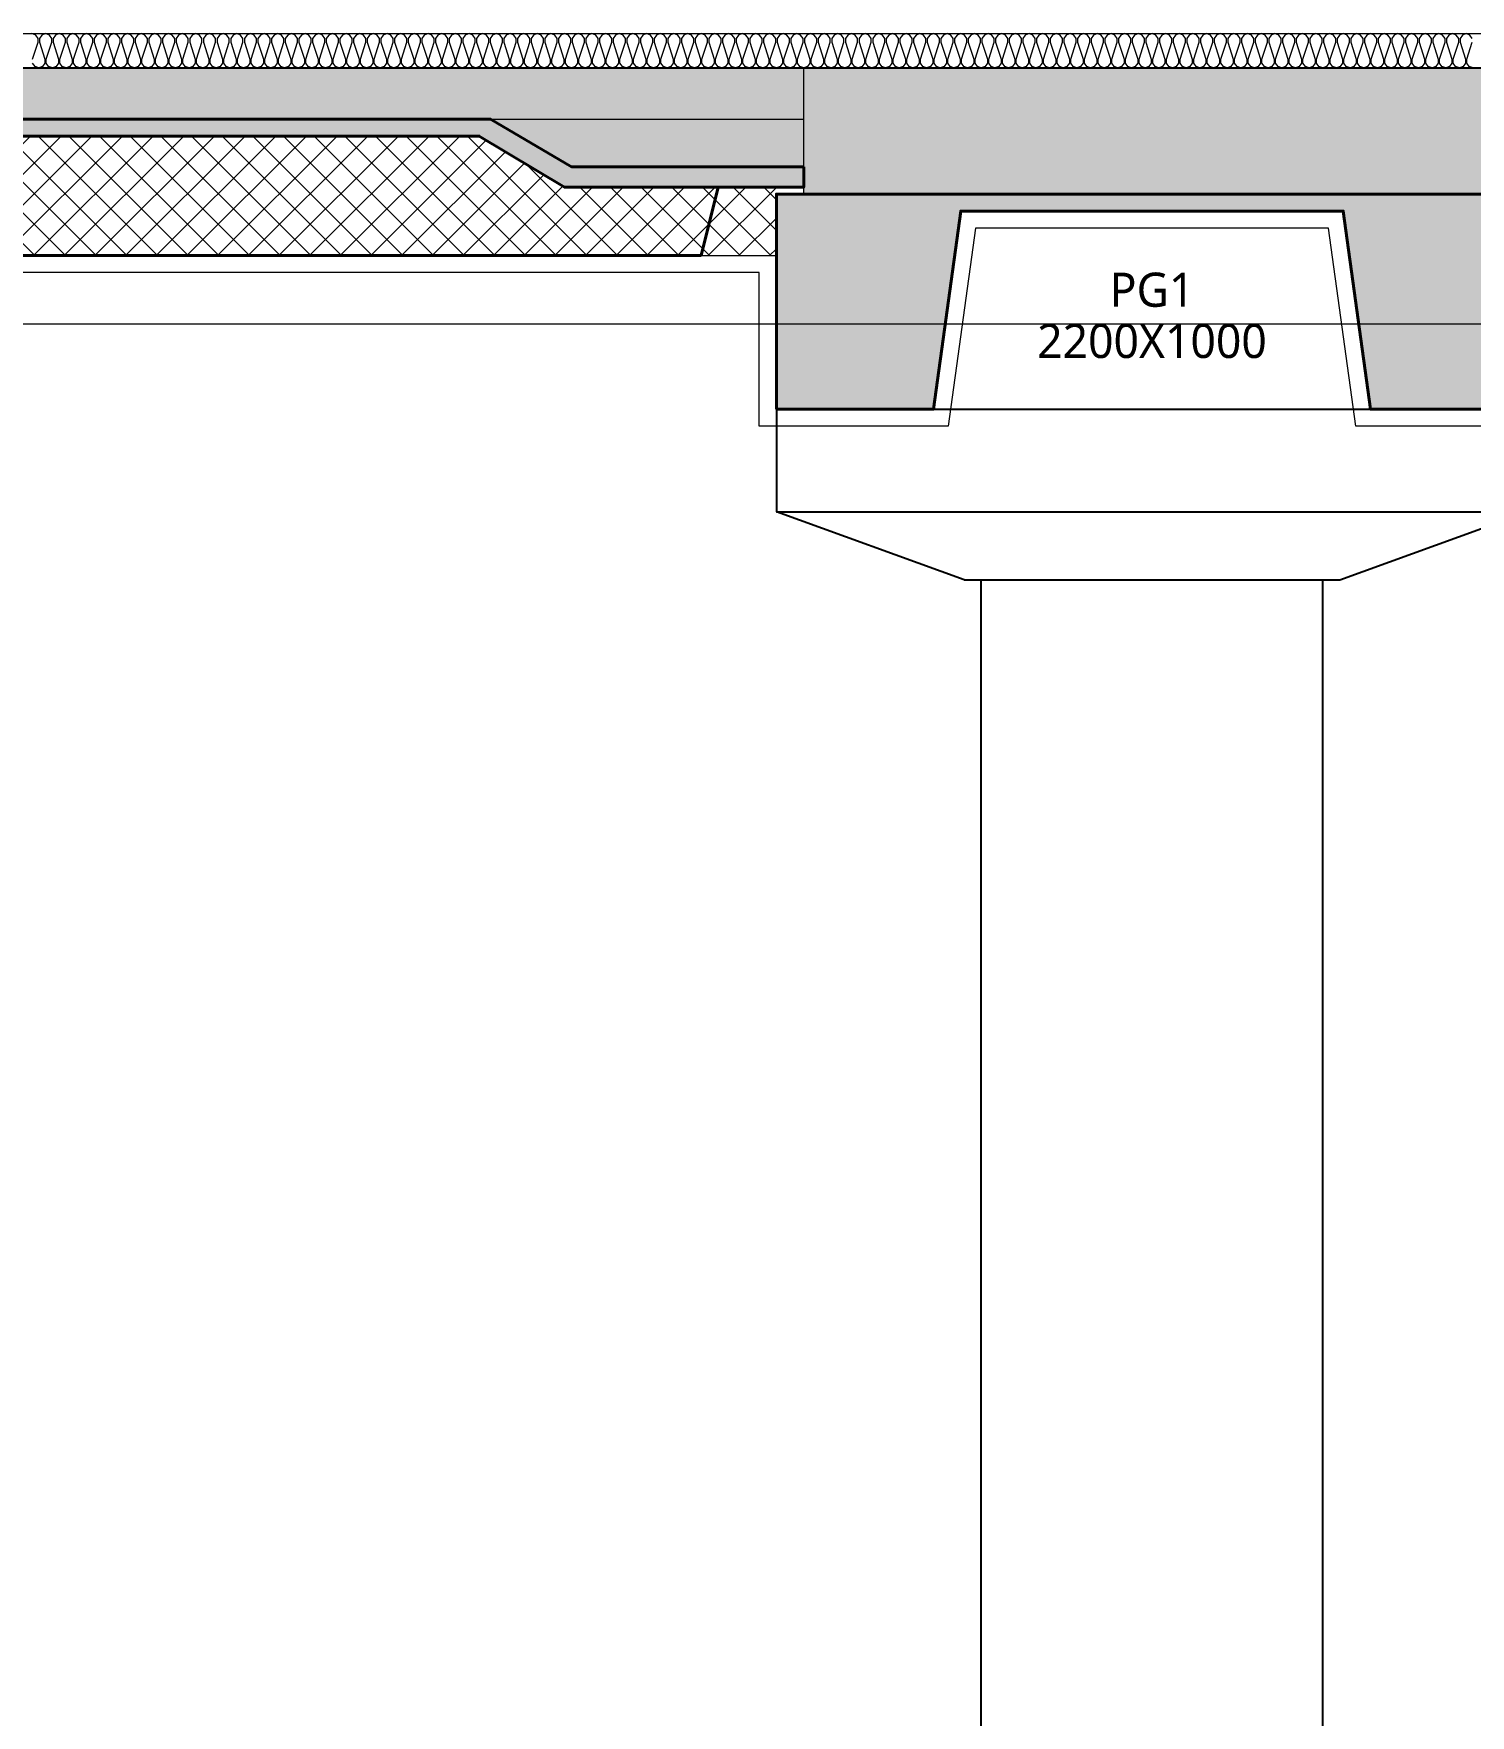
# Model space of a CAD drawing. Header units: millimetres. Extents: x 0 to 420000, y 0 to 297000.
# Drawn here: x 207738 to 211945, y 163425 to 168350 of the extents above; entities that cross this region are included whole.
import ezdxf
from ezdxf.enums import TextEntityAlignment as Align

# ---------------------------------------------------------------- set-up
doc = ezdxf.new("R2010")
doc.units = ezdxf.units.MM
doc.linetypes.add('CEN', pattern=[62, 60, -1, 0, -1])
for name, color, linetype, lineweight in [('A-AXIS-LINE', 1, 'CEN', 15), ('A-CONC-LIN1', 2, 'Continuous', 40), ('A-CONC-LIN2', 7, 'Continuous', 25), ('A-ELEV-LIN2', 7, 'Continuous', 25), ('A-XXXX-INSL1', 15, 'Continuous', 18), ('A-XXXX-INSL2', 8, 'Continuous', 18)]:
    doc.layers.add(name, color=color, linetype=linetype, lineweight=lineweight)
doc.layers.add('A-CONC-SOLD', color=253, linetype='CEN')
doc.layers.add('A-XXXX-NPLT', color=144, linetype='Continuous', lineweight=15, plot=False)
doc.styles.add('맑은고딕', font='')
doc.styles.get('맑은고딕').set_extended_font_data('Malgun Gothic')

# ---------------------------------------------------------------- blocks, each defined once
blk = doc.blocks.new('axis(220316)')
at = {"layer": 'A-AXIS-LINE', "ltscale": 1000}
blk.add_line((4631788.1, -432118.7), (4955413.1, -432118.7), dxfattribs=at)
blk = doc.blocks.new('PG1')
at = {"layer": 'A-CONC-SOLD'}
h = blk.add_hatch(color=256, dxfattribs=at)
h.dxf.hatch_style = 1
h.paths.add_polyline_path([(4800580.6, -237068.7), (4800580.6, -237438.7), (4802620.6, -237438.7), (4802620.6, -237068.7)])
h = blk.add_hatch(color=256, dxfattribs=at)
h.dxf.hatch_style = 1
h.paths.add_polyline_path([(4800500.6, -238068.7), (4800500.6, -237438.7), (4802700.6, -237438.7), (4802700.6, -238068.7), (4802240.6, -238068.7), (4802160.6, -237488.7), (4801040.6, -237488.7), (4800960.6, -238068.7)])
at = {"layer": 'A-CONC-LIN1'}
blk.add_lwpolyline([(4800500.6, -238068.7), (4800500.6, -237438.7), (4802700.6, -237438.7), (4802700.6, -238068.7), (4802240.6, -238068.7), (4802160.6, -237488.7), (4801040.6, -237488.7), (4800960.6, -238068.7), (4800500.6, -238068.7)], dxfattribs=at)
at = {"layer": 'A-CONC-LIN2'}
blk.add_line((4800580.6, -237068.7), (4802620.6, -237068.7), dxfattribs=at)
at = {"layer": 'A-XXXX-NPLT'}
blk.add_lwpolyline([(4802700.6, -238068.7), (4800500.6, -238068.7), (4800500.6, -237438.7), (4800580.6, -237438.7), (4800580.6, -237068.7), (4802620.6, -237068.7), (4802620.6, -237438.7), (4802700.6, -237438.7)], close=True, dxfattribs=at)
at = {"layer": 'A-XXXX-NPLT', "style": '맑은고딕'}
for s, p in [('PG1', (4801600.6, -237718.7)), ('2200X1000', (4801600.6, -237868.7))]:
    blk.add_text(s, height=100, dxfattribs=at).set_placement(p, align=Align.MIDDLE)
blk = doc.blocks.new('PS2(횡)')
at = {"layer": 'A-CONC-SOLD'}
h = blk.add_hatch(color=256, dxfattribs=at)
h.dxf.hatch_style = 1
h.paths.add_polyline_path([(1020, 0), (1020, -290), (1700, -290), (1937.4, -150), (9062.6, -150), (9300, -290), (9980, -290), (9980, 0)])
h = blk.add_hatch(color=256, dxfattribs=at)
h.dxf.hatch_style = 1
h.paths.add_polyline_path([(9980, -290), (9980, -350), (9280, -350), (9030, -200), (1970, -200), (1720, -350), (1020, -350), (1020, -290), (1700, -290), (1937.4, -150), (9062.6, -150), (9300, -290)])
at = {"layer": 'A-XXXX-INSL2'}
h = blk.add_hatch(dxfattribs=at)
h.set_pattern_fill('ANSI37', color=256, scale=20)
h.set_pattern_definition([(45, (-244012.5, -188500), (-44.90128, 44.90128), []), (135, (-244012.5, -188500), (-44.90128, -44.90128), [])])
h.paths.add_polyline_path([(1100, -550), (9900, -550), (9900, -350), (9280, -350), (9030, -200), (1970, -200), (1720, -350), (1100, -350)])
at = {"layer": 'A-CONC-LIN1', "color": 2}
for p, q in [((9680, -550), (9730, -350)), ((1320, -550), (9680, -550))]:
    blk.add_line(p, q, dxfattribs=at)
blk.add_lwpolyline([(9980, -290), (9980, -350), (9280, -350), (9030, -200), (1970, -200), (1720, -350), (1020, -350), (1020, -290), (1700, -290), (1937.4, -150), (9062.6, -150), (9300, -290)], close=True, dxfattribs=at)
at = {"layer": 'A-CONC-LIN2'}
blk.add_line((1020, 0), (9980, 0), dxfattribs=at)
at = {"layer": 'A-XXXX-INSL2'}
blk.add_line((9680, -550), (9900, -550), dxfattribs=at)
at = {"layer": 'A-XXXX-NPLT'}
blk.add_line((9062.6, -150), (9980, -150), dxfattribs=at)
blk = doc.blocks.new('횡지하층')
at = {"layer": 'A-ELEV-LIN2'}
for p, q in [((4811500.6, -238361.1), (4811500.6, -238661.1)), ((4811500.6, -238361.1), (4813700.6, -238361.1)), ((4812050.6, -238861.1), (4811500.6, -238661.1)), ((4811500.6, -238661.1), (4813700.6, -238661.1)), ((4813150.6, -238861.1), (4813700.6, -238661.1)), ((4812050.6, -238861.1), (4813150.6, -238861.1)), ((4812100.6, -247111.1), (4812100.6, -238861.1)), ((4813100.6, -247111.1), (4813100.6, -238861.1))]:
    blk.add_line(p, q, dxfattribs=at)
at = {"layer": 'A-XXXX-INSL1'}
blk.add_lwpolyline([(4833450.6, -237961.1), (4824750.6, -237961.1), (4824750.6, -238411.1), (4824197, -238411.1), (4824117, -237831.1), (4823084.1, -237831.1), (4823004.1, -238411.1), (4822450.6, -238411.1), (4822450.6, -237961.1), (4813750.6, -237961.1), (4813750.6, -238411.1), (4813197, -238411.1), (4813117, -237831.1), (4812084.1, -237831.1), (4812004.1, -238411.1), (4811450.6, -238411.1), (4811450.6, -237961.1), (4802750.6, -237961.1)], dxfattribs=at)
at = {"layer": 'A-XXXX-INSL2'}
blk.add_line((4757100.4, -237261.1), (4890100.5, -237261.1), dxfattribs=at)
for points in [[(4813540.6, -237361.1), (4813529.6, -237357.1), (4813522.6, -237347.1), (4813522.6, -237336.1), (4813538.6, -237286.1)], [(4813538.6, -237275.1), (4813531.6, -237265.1), (4813520.6, -237261.1), (4813509.6, -237265.1), (4813502.6, -237275.1), (4813502.6, -237286.1), (4813518.6, -237336.1), (4813518.6, -237347.1), (4813511.6, -237357.1), (4813500.6, -237361.1), (4813489.6, -237357.1), (4813482.6, -237347.1), (4813482.6, -237336.1), (4813498.6, -237286.1), (4813498.6, -237275.1), (4813491.6, -237265.1), (4813480.6, -237261.1), (4813469.6, -237265.1), (4813462.6, -237275.1), (4813462.6, -237286.1), (4813478.6, -237336.1), (4813478.6, -237347.1), (4813471.6, -237357.1), (4813460.6, -237361.1), (4813449.6, -237357.1), (4813442.6, -237347.1), (4813442.6, -237336.1), (4813458.6, -237286.1), (4813458.6, -237275.1), (4813451.6, -237265.1), (4813440.6, -237261.1), (4813429.6, -237265.1), (4813422.6, -237275.1), (4813422.6, -237286.1), (4813438.6, -237336.1), (4813438.6, -237347.1), (4813431.6, -237357.1), (4813420.6, -237361.1), (4813409.6, -237357.1), (4813402.6, -237347.1), (4813402.6, -237336.1), (4813418.6, -237286.1), (4813418.6, -237275.1), (4813411.6, -237265.1), (4813400.6, -237261.1), (4813389.6, -237265.1), (4813382.6, -237275.1), (4813382.6, -237286.1), (4813398.6, -237336.1), (4813398.6, -237347.1), (4813391.6, -237357.1), (4813380.6, -237361.1), (4813369.6, -237357.1), (4813362.6, -237347.1), (4813362.6, -237336.1), (4813378.6, -237286.1), (4813378.6, -237275.1), (4813371.6, -237265.1), (4813360.6, -237261.1), (4813349.6, -237265.1), (4813342.6, -237275.1), (4813342.6, -237286.1), (4813358.6, -237336.1), (4813358.6, -237347.1), (4813351.6, -237357.1), (4813340.6, -237361.1), (4813329.6, -237357.1), (4813322.6, -237347.1), (4813322.6, -237336.1), (4813338.6, -237286.1), (4813338.6, -237275.1), (4813331.6, -237265.1), (4813320.6, -237261.1), (4813309.6, -237265.1), (4813302.6, -237275.1), (4813302.6, -237286.1), (4813318.6, -237336.1), (4813318.6, -237347.1), (4813311.6, -237357.1), (4813300.6, -237361.1), (4813289.6, -237357.1), (4813282.6, -237347.1), (4813282.6, -237336.1), (4813298.6, -237286.1), (4813298.6, -237275.1), (4813291.6, -237265.1), (4813280.6, -237261.1), (4813269.6, -237265.1), (4813262.6, -237275.1), (4813262.6, -237286.1), (4813278.6, -237336.1), (4813278.6, -237347.1), (4813271.6, -237357.1), (4813260.6, -237361.1), (4813249.6, -237357.1), (4813242.6, -237347.1), (4813242.6, -237336.1), (4813258.6, -237286.1), (4813258.6, -237275.1), (4813251.6, -237265.1), (4813240.6, -237261.1), (4813229.6, -237265.1), (4813222.6, -237275.1), (4813222.6, -237286.1), (4813238.6, -237336.1), (4813238.6, -237347.1), (4813231.6, -237357.1), (4813220.6, -237361.1), (4813209.6, -237357.1), (4813202.6, -237347.1), (4813202.6, -237336.1), (4813218.6, -237286.1), (4813218.6, -237275.1), (4813211.6, -237265.1), (4813200.6, -237261.1), (4813189.6, -237265.1), (4813182.6, -237275.1), (4813182.6, -237286.1), (4813198.6, -237336.1), (4813198.6, -237347.1), (4813191.6, -237357.1), (4813180.6, -237361.1), (4813169.6, -237357.1), (4813162.6, -237347.1), (4813162.6, -237336.1), (4813178.6, -237286.1), (4813178.6, -237275.1), (4813171.6, -237265.1), (4813160.6, -237261.1), (4813149.6, -237265.1), (4813142.6, -237275.1), (4813142.6, -237286.1), (4813158.6, -237336.1), (4813158.6, -237347.1), (4813151.6, -237357.1), (4813140.6, -237361.1), (4813129.6, -237357.1), (4813122.6, -237347.1), (4813122.6, -237336.1), (4813138.6, -237286.1), (4813138.6, -237275.1), (4813131.6, -237265.1), (4813120.6, -237261.1), (4813109.6, -237265.1), (4813102.6, -237275.1), (4813102.6, -237286.1), (4813118.6, -237336.1), (4813118.6, -237347.1), (4813111.6, -237357.1), (4813100.6, -237361.1), (4813089.6, -237357.1), (4813082.6, -237347.1), (4813082.6, -237336.1), (4813098.6, -237286.1), (4813098.6, -237275.1), (4813091.6, -237265.1), (4813080.6, -237261.1), (4813069.6, -237265.1), (4813062.6, -237275.1), (4813062.6, -237286.1), (4813078.6, -237336.1), (4813078.6, -237347.1), (4813071.6, -237357.1), (4813060.6, -237361.1), (4813049.6, -237357.1), (4813042.6, -237347.1), (4813042.6, -237336.1), (4813058.6, -237286.1), (4813058.6, -237275.1), (4813051.6, -237265.1), (4813040.6, -237261.1), (4813029.6, -237265.1), (4813022.6, -237275.1), (4813022.6, -237286.1), (4813038.6, -237336.1), (4813038.6, -237347.1), (4813031.6, -237357.1), (4813020.6, -237361.1), (4813009.6, -237357.1), (4813002.6, -237347.1), (4813002.6, -237336.1), (4813018.6, -237286.1), (4813018.6, -237275.1), (4813011.6, -237265.1), (4813000.6, -237261.1), (4812989.6, -237265.1), (4812982.6, -237275.1), (4812982.6, -237286.1), (4812998.6, -237336.1), (4812998.6, -237347.1), (4812991.6, -237357.1), (4812980.6, -237361.1), (4812969.6, -237357.1), (4812962.6, -237347.1), (4812962.6, -237336.1), (4812978.6, -237286.1), (4812978.6, -237275.1), (4812971.6, -237265.1), (4812960.6, -237261.1), (4812949.6, -237265.1), (4812942.6, -237275.1), (4812942.6, -237286.1), (4812958.6, -237336.1), (4812958.6, -237347.1), (4812951.6, -237357.1), (4812940.6, -237361.1), (4812929.6, -237357.1), (4812922.6, -237347.1), (4812922.6, -237336.1), (4812938.6, -237286.1), (4812938.6, -237275.1), (4812931.6, -237265.1), (4812920.6, -237261.1), (4812909.6, -237265.1), (4812902.6, -237275.1), (4812902.6, -237286.1), (4812918.6, -237336.1), (4812918.6, -237347.1), (4812911.6, -237357.1), (4812900.6, -237361.1), (4812889.6, -237357.1), (4812882.6, -237347.1), (4812882.6, -237336.1), (4812898.6, -237286.1), (4812898.6, -237275.1), (4812891.6, -237265.1), (4812880.6, -237261.1), (4812869.6, -237265.1), (4812862.6, -237275.1), (4812862.6, -237286.1), (4812878.6, -237336.1), (4812878.6, -237347.1), (4812871.6, -237357.1), (4812860.6, -237361.1), (4812849.6, -237357.1), (4812842.6, -237347.1), (4812842.6, -237336.1), (4812858.6, -237286.1), (4812858.6, -237275.1), (4812851.6, -237265.1), (4812840.6, -237261.1), (4812829.6, -237265.1), (4812822.6, -237275.1), (4812822.6, -237286.1), (4812838.6, -237336.1), (4812838.6, -237347.1), (4812831.6, -237357.1), (4812820.6, -237361.1), (4812809.6, -237357.1), (4812802.6, -237347.1), (4812802.6, -237336.1), (4812818.6, -237286.1), (4812818.6, -237275.1), (4812811.6, -237265.1), (4812800.6, -237261.1), (4812789.6, -237265.1), (4812782.6, -237275.1), (4812782.6, -237286.1), (4812798.6, -237336.1), (4812798.6, -237347.1), (4812791.6, -237357.1), (4812780.6, -237361.1), (4812769.6, -237357.1), (4812762.6, -237347.1), (4812762.6, -237336.1), (4812778.6, -237286.1), (4812778.6, -237275.1), (4812771.6, -237265.1), (4812760.6, -237261.1), (4812749.6, -237265.1), (4812742.6, -237275.1), (4812742.6, -237286.1), (4812758.6, -237336.1), (4812758.6, -237347.1), (4812751.6, -237357.1), (4812740.6, -237361.1), (4812729.6, -237357.1), (4812722.6, -237347.1), (4812722.6, -237336.1), (4812738.6, -237286.1), (4812738.6, -237275.1), (4812731.6, -237265.1), (4812720.6, -237261.1), (4812709.6, -237265.1), (4812702.6, -237275.1), (4812702.6, -237286.1), (4812718.6, -237336.1), (4812718.6, -237347.1), (4812711.6, -237357.1), (4812700.6, -237361.1), (4812689.6, -237357.1), (4812682.6, -237347.1), (4812682.6, -237336.1), (4812698.6, -237286.1), (4812698.6, -237275.1), (4812691.6, -237265.1), (4812680.6, -237261.1), (4812669.6, -237265.1), (4812662.6, -237275.1), (4812662.6, -237286.1), (4812678.6, -237336.1), (4812678.6, -237347.1), (4812671.6, -237357.1), (4812660.6, -237361.1), (4812649.6, -237357.1), (4812642.6, -237347.1), (4812642.6, -237336.1), (4812658.6, -237286.1), (4812658.6, -237275.1), (4812651.6, -237265.1), (4812640.6, -237261.1), (4812629.6, -237265.1), (4812622.6, -237275.1), (4812622.6, -237286.1), (4812638.6, -237336.1), (4812638.6, -237347.1), (4812631.6, -237357.1), (4812620.6, -237361.1), (4812609.6, -237357.1), (4812602.6, -237347.1), (4812602.6, -237336.1), (4812618.6, -237286.1), (4812618.6, -237275.1), (4812611.6, -237265.1), (4812600.6, -237261.1), (4812589.6, -237265.1), (4812582.6, -237275.1), (4812582.6, -237286.1), (4812598.6, -237336.1), (4812598.6, -237347.1), (4812591.6, -237357.1), (4812580.6, -237361.1), (4812569.6, -237357.1), (4812562.6, -237347.1), (4812562.6, -237336.1), (4812578.6, -237286.1), (4812578.6, -237275.1), (4812571.6, -237265.1), (4812560.6, -237261.1), (4812549.6, -237265.1), (4812542.6, -237275.1), (4812542.6, -237286.1), (4812558.6, -237336.1), (4812558.6, -237347.1), (4812551.6, -237357.1), (4812540.6, -237361.1), (4812529.6, -237357.1), (4812522.6, -237347.1), (4812522.6, -237336.1), (4812538.6, -237286.1), (4812538.6, -237275.1), (4812531.6, -237265.1), (4812520.6, -237261.1), (4812509.6, -237265.1), (4812502.6, -237275.1), (4812502.6, -237286.1), (4812518.6, -237336.1), (4812518.6, -237347.1), (4812511.6, -237357.1), (4812500.6, -237361.1), (4812489.6, -237357.1), (4812482.6, -237347.1), (4812482.6, -237336.1), (4812498.6, -237286.1), (4812498.6, -237275.1), (4812491.6, -237265.1), (4812480.6, -237261.1), (4812469.6, -237265.1), (4812462.6, -237275.1), (4812462.6, -237286.1), (4812478.6, -237336.1), (4812478.6, -237347.1), (4812471.6, -237357.1), (4812460.6, -237361.1), (4812449.6, -237357.1), (4812442.6, -237347.1), (4812442.6, -237336.1), (4812458.6, -237286.1), (4812458.6, -237275.1), (4812451.6, -237265.1), (4812440.6, -237261.1), (4812429.6, -237265.1), (4812422.6, -237275.1), (4812422.6, -237286.1), (4812438.6, -237336.1), (4812438.6, -237347.1), (4812431.6, -237357.1), (4812420.6, -237361.1), (4812409.6, -237357.1), (4812402.6, -237347.1), (4812402.6, -237336.1), (4812418.6, -237286.1), (4812418.6, -237275.1), (4812411.6, -237265.1), (4812400.6, -237261.1), (4812389.6, -237265.1), (4812382.6, -237275.1), (4812382.6, -237286.1), (4812398.6, -237336.1), (4812398.6, -237347.1), (4812391.6, -237357.1), (4812380.6, -237361.1), (4812369.6, -237357.1), (4812362.6, -237347.1), (4812362.6, -237336.1), (4812378.6, -237286.1), (4812378.6, -237275.1), (4812371.6, -237265.1), (4812360.6, -237261.1), (4812349.6, -237265.1), (4812342.6, -237275.1), (4812342.6, -237286.1), (4812358.6, -237336.1), (4812358.6, -237347.1), (4812351.6, -237357.1), (4812340.6, -237361.1), (4812329.6, -237357.1), (4812322.6, -237347.1), (4812322.6, -237336.1), (4812338.6, -237286.1), (4812338.6, -237275.1), (4812331.6, -237265.1), (4812320.6, -237261.1), (4812309.6, -237265.1), (4812302.6, -237275.1), (4812302.6, -237286.1), (4812318.6, -237336.1), (4812318.6, -237347.1), (4812311.6, -237357.1), (4812300.6, -237361.1), (4812289.6, -237357.1), (4812282.6, -237347.1), (4812282.6, -237336.1), (4812298.6, -237286.1), (4812298.6, -237275.1), (4812291.6, -237265.1), (4812280.6, -237261.1), (4812269.6, -237265.1), (4812262.6, -237275.1), (4812262.6, -237286.1), (4812278.6, -237336.1), (4812278.6, -237347.1), (4812271.6, -237357.1), (4812260.6, -237361.1), (4812249.6, -237357.1), (4812242.6, -237347.1), (4812242.6, -237336.1), (4812258.6, -237286.1), (4812258.6, -237275.1), (4812251.6, -237265.1), (4812240.6, -237261.1), (4812229.6, -237265.1), (4812222.6, -237275.1), (4812222.6, -237286.1), (4812238.6, -237336.1), (4812238.6, -237347.1), (4812231.6, -237357.1), (4812220.6, -237361.1), (4812209.6, -237357.1), (4812202.6, -237347.1), (4812202.6, -237336.1), (4812218.6, -237286.1), (4812218.6, -237275.1), (4812211.6, -237265.1), (4812200.6, -237261.1), (4812189.6, -237265.1), (4812182.6, -237275.1), (4812182.6, -237286.1), (4812198.6, -237336.1), (4812198.6, -237347.1), (4812191.6, -237357.1), (4812180.6, -237361.1), (4812169.6, -237357.1), (4812162.6, -237347.1), (4812162.6, -237336.1), (4812178.6, -237286.1), (4812178.6, -237275.1), (4812171.6, -237265.1), (4812160.6, -237261.1), (4812149.6, -237265.1), (4812142.6, -237275.1), (4812142.6, -237286.1), (4812158.6, -237336.1), (4812158.6, -237347.1), (4812151.6, -237357.1), (4812140.6, -237361.1), (4812129.6, -237357.1), (4812122.6, -237347.1), (4812122.6, -237336.1), (4812138.6, -237286.1), (4812138.6, -237275.1), (4812131.6, -237265.1), (4812120.6, -237261.1), (4812109.6, -237265.1), (4812102.6, -237275.1), (4812102.6, -237286.1), (4812118.6, -237336.1), (4812118.6, -237347.1), (4812111.6, -237357.1), (4812100.6, -237361.1), (4812089.6, -237357.1), (4812082.6, -237347.1), (4812082.6, -237336.1), (4812098.6, -237286.1), (4812098.6, -237275.1), (4812091.6, -237265.1), (4812080.6, -237261.1), (4812069.6, -237265.1), (4812062.6, -237275.1), (4812062.6, -237286.1), (4812078.6, -237336.1), (4812078.6, -237347.1), (4812071.6, -237357.1), (4812060.6, -237361.1), (4812049.6, -237357.1), (4812042.6, -237347.1), (4812042.6, -237336.1), (4812058.6, -237286.1), (4812058.6, -237275.1), (4812051.6, -237265.1), (4812040.6, -237261.1), (4812029.6, -237265.1), (4812022.6, -237275.1), (4812022.6, -237286.1), (4812038.6, -237336.1), (4812038.6, -237347.1), (4812031.6, -237357.1), (4812020.6, -237361.1), (4812009.6, -237357.1), (4812002.6, -237347.1), (4812002.6, -237336.1), (4812018.6, -237286.1), (4812018.6, -237275.1), (4812011.6, -237265.1), (4812000.6, -237261.1), (4811989.6, -237265.1), (4811982.6, -237275.1), (4811982.6, -237286.1), (4811998.6, -237336.1), (4811998.6, -237347.1), (4811991.6, -237357.1), (4811980.6, -237361.1), (4811969.6, -237357.1), (4811962.6, -237347.1), (4811962.6, -237336.1), (4811978.6, -237286.1), (4811978.6, -237275.1), (4811971.6, -237265.1), (4811960.6, -237261.1), (4811949.6, -237265.1), (4811942.6, -237275.1), (4811942.6, -237286.1), (4811958.6, -237336.1), (4811958.6, -237347.1), (4811951.6, -237357.1), (4811940.6, -237361.1), (4811929.6, -237357.1), (4811922.6, -237347.1), (4811922.6, -237336.1), (4811938.6, -237286.1), (4811938.6, -237275.1), (4811931.6, -237265.1), (4811920.6, -237261.1), (4811909.6, -237265.1), (4811902.6, -237275.1), (4811902.6, -237286.1), (4811918.6, -237336.1), (4811918.6, -237347.1), (4811911.6, -237357.1), (4811900.6, -237361.1), (4811889.6, -237357.1), (4811882.6, -237347.1), (4811882.6, -237336.1), (4811898.6, -237286.1), (4811898.6, -237275.1), (4811891.6, -237265.1), (4811880.6, -237261.1), (4811869.6, -237265.1), (4811862.6, -237275.1), (4811862.6, -237286.1), (4811878.6, -237336.1), (4811878.6, -237347.1), (4811871.6, -237357.1), (4811860.6, -237361.1), (4811849.6, -237357.1), (4811842.6, -237347.1), (4811842.6, -237336.1), (4811858.6, -237286.1), (4811858.6, -237275.1), (4811851.6, -237265.1), (4811840.6, -237261.1), (4811829.6, -237265.1), (4811822.6, -237275.1), (4811822.6, -237286.1), (4811838.6, -237336.1), (4811838.6, -237347.1), (4811831.6, -237357.1), (4811820.6, -237361.1), (4811809.6, -237357.1), (4811802.6, -237347.1), (4811802.6, -237336.1), (4811818.6, -237286.1), (4811818.6, -237275.1), (4811811.6, -237265.1), (4811800.6, -237261.1), (4811789.6, -237265.1), (4811782.6, -237275.1), (4811782.6, -237286.1), (4811798.6, -237336.1), (4811798.6, -237347.1), (4811791.6, -237357.1), (4811780.6, -237361.1), (4811769.6, -237357.1), (4811762.6, -237347.1), (4811762.6, -237336.1), (4811778.6, -237286.1), (4811778.6, -237275.1), (4811771.6, -237265.1), (4811760.6, -237261.1), (4811749.6, -237265.1), (4811742.6, -237275.1), (4811742.6, -237286.1), (4811758.6, -237336.1), (4811758.6, -237347.1), (4811751.6, -237357.1), (4811740.6, -237361.1), (4811729.6, -237357.1), (4811722.6, -237347.1), (4811722.6, -237336.1), (4811738.6, -237286.1), (4811738.6, -237275.1), (4811731.6, -237265.1), (4811720.6, -237261.1), (4811709.6, -237265.1), (4811702.6, -237275.1), (4811702.6, -237286.1), (4811718.6, -237336.1), (4811718.6, -237347.1), (4811711.6, -237357.1), (4811700.6, -237361.1), (4811689.6, -237357.1), (4811682.6, -237347.1), (4811682.6, -237336.1), (4811698.6, -237286.1), (4811698.6, -237275.1), (4811691.6, -237265.1), (4811680.6, -237261.1), (4811669.6, -237265.1), (4811662.6, -237275.1), (4811662.6, -237286.1), (4811678.6, -237336.1), (4811678.6, -237347.1), (4811671.6, -237357.1), (4811660.6, -237361.1), (4811649.6, -237357.1), (4811642.6, -237347.1), (4811642.6, -237336.1), (4811658.6, -237286.1), (4811658.6, -237275.1), (4811651.6, -237265.1), (4811640.6, -237261.1), (4811629.6, -237265.1), (4811622.6, -237275.1), (4811622.6, -237286.1), (4811638.6, -237336.1), (4811638.6, -237347.1), (4811631.6, -237357.1), (4811620.6, -237361.1), (4811609.6, -237357.1), (4811602.6, -237347.1), (4811602.6, -237336.1), (4811618.6, -237286.1), (4811618.6, -237275.1), (4811611.6, -237265.1), (4811600.6, -237261.1), (4811589.6, -237265.1), (4811582.6, -237275.1), (4811582.6, -237286.1), (4811598.6, -237336.1), (4811598.6, -237347.1), (4811591.6, -237357.1), (4811580.6, -237361.1), (4811569.6, -237357.1), (4811562.6, -237347.1), (4811562.6, -237336.1), (4811578.6, -237286.1), (4811578.6, -237275.1), (4811571.6, -237265.1), (4811560.6, -237261.1), (4811549.6, -237265.1), (4811542.6, -237275.1), (4811542.6, -237286.1), (4811558.6, -237336.1), (4811558.6, -237347.1), (4811551.6, -237357.1), (4811540.6, -237361.1), (4811529.6, -237357.1), (4811522.6, -237347.1), (4811522.6, -237336.1), (4811538.6, -237286.1), (4811538.6, -237275.1), (4811531.6, -237265.1), (4811520.6, -237261.1), (4811509.6, -237265.1), (4811502.6, -237275.1), (4811502.6, -237286.1), (4811518.6, -237336.1), (4811518.6, -237347.1), (4811511.6, -237357.1), (4811500.6, -237361.1), (4811489.6, -237357.1), (4811482.6, -237347.1), (4811482.6, -237336.1), (4811498.6, -237286.1), (4811498.6, -237275.1), (4811491.6, -237265.1), (4811480.6, -237261.1), (4811469.6, -237265.1), (4811462.6, -237275.1), (4811462.6, -237286.1), (4811478.6, -237336.1), (4811478.6, -237347.1), (4811471.6, -237357.1), (4811460.6, -237361.1), (4811449.6, -237357.1), (4811442.6, -237347.1), (4811442.6, -237336.1), (4811458.6, -237286.1), (4811458.6, -237275.1), (4811451.6, -237265.1), (4811440.6, -237261.1), (4811429.6, -237265.1), (4811422.6, -237275.1), (4811422.6, -237286.1), (4811438.6, -237336.1), (4811438.6, -237347.1), (4811431.6, -237357.1), (4811420.6, -237361.1), (4811409.6, -237357.1), (4811402.6, -237347.1), (4811402.6, -237336.1), (4811418.6, -237286.1), (4811418.6, -237275.1), (4811411.6, -237265.1), (4811400.6, -237261.1), (4811389.6, -237265.1), (4811382.6, -237275.1), (4811382.6, -237286.1), (4811398.6, -237336.1), (4811398.6, -237347.1), (4811391.6, -237357.1), (4811380.6, -237361.1), (4811369.6, -237357.1), (4811362.6, -237347.1), (4811362.6, -237336.1), (4811378.6, -237286.1), (4811378.6, -237275.1), (4811371.6, -237265.1), (4811360.6, -237261.1), (4811349.6, -237265.1), (4811342.6, -237275.1), (4811342.6, -237286.1), (4811358.6, -237336.1), (4811358.6, -237347.1), (4811351.6, -237357.1), (4811340.6, -237361.1), (4811329.6, -237357.1), (4811322.6, -237347.1), (4811322.6, -237336.1), (4811338.6, -237286.1), (4811338.6, -237275.1), (4811331.6, -237265.1), (4811320.6, -237261.1), (4811309.6, -237265.1), (4811302.6, -237275.1), (4811302.6, -237286.1), (4811318.6, -237336.1), (4811318.6, -237347.1), (4811311.6, -237357.1), (4811300.6, -237361.1), (4811289.6, -237357.1), (4811282.6, -237347.1), (4811282.6, -237336.1), (4811298.6, -237286.1), (4811298.6, -237275.1), (4811291.6, -237265.1), (4811280.6, -237261.1), (4811269.6, -237265.1), (4811262.6, -237275.1), (4811262.6, -237286.1), (4811278.6, -237336.1), (4811278.6, -237347.1), (4811271.6, -237357.1), (4811260.6, -237361.1), (4811249.6, -237357.1), (4811242.6, -237347.1), (4811242.6, -237336.1), (4811258.6, -237286.1), (4811258.6, -237275.1), (4811251.6, -237265.1), (4811240.6, -237261.1), (4811229.6, -237265.1), (4811222.6, -237275.1), (4811222.6, -237286.1), (4811238.6, -237336.1), (4811238.6, -237347.1), (4811231.6, -237357.1), (4811220.6, -237361.1), (4811209.6, -237357.1), (4811202.6, -237347.1), (4811202.6, -237336.1), (4811218.6, -237286.1), (4811218.6, -237275.1), (4811211.6, -237265.1), (4811200.6, -237261.1), (4811189.6, -237265.1), (4811182.6, -237275.1), (4811182.6, -237286.1), (4811198.6, -237336.1), (4811198.6, -237347.1), (4811191.6, -237357.1), (4811180.6, -237361.1), (4811169.6, -237357.1), (4811162.6, -237347.1), (4811162.6, -237336.1), (4811178.6, -237286.1), (4811178.6, -237275.1), (4811171.6, -237265.1), (4811160.6, -237261.1), (4811149.6, -237265.1), (4811142.6, -237275.1), (4811142.6, -237286.1), (4811158.6, -237336.1), (4811158.6, -237347.1), (4811151.6, -237357.1), (4811140.6, -237361.1), (4811129.6, -237357.1), (4811122.6, -237347.1), (4811122.6, -237336.1), (4811138.6, -237286.1), (4811138.6, -237275.1), (4811131.6, -237265.1), (4811120.6, -237261.1), (4811109.6, -237265.1), (4811102.6, -237275.1), (4811102.6, -237286.1), (4811118.6, -237336.1), (4811118.6, -237347.1), (4811111.6, -237357.1), (4811100.6, -237361.1), (4811089.6, -237357.1), (4811082.6, -237347.1), (4811082.6, -237336.1), (4811098.6, -237286.1), (4811098.6, -237275.1), (4811091.6, -237265.1), (4811080.6, -237261.1), (4811069.6, -237265.1), (4811062.6, -237275.1), (4811062.6, -237286.1), (4811078.6, -237336.1), (4811078.6, -237347.1), (4811071.6, -237357.1), (4811060.6, -237361.1), (4811049.6, -237357.1), (4811042.6, -237347.1), (4811042.6, -237336.1), (4811058.6, -237286.1), (4811058.6, -237275.1), (4811051.6, -237265.1), (4811040.6, -237261.1), (4811029.6, -237265.1), (4811022.6, -237275.1), (4811022.6, -237286.1), (4811038.6, -237336.1), (4811038.6, -237347.1), (4811031.6, -237357.1), (4811020.6, -237361.1), (4811009.6, -237357.1), (4811002.6, -237347.1), (4811002.6, -237336.1), (4811018.6, -237286.1), (4811018.6, -237275.1), (4811011.6, -237265.1), (4811000.6, -237261.1), (4810989.6, -237265.1), (4810982.6, -237275.1), (4810982.6, -237286.1), (4810998.6, -237336.1), (4810998.6, -237347.1), (4810991.6, -237357.1), (4810980.6, -237361.1), (4810969.6, -237357.1), (4810962.6, -237347.1), (4810962.6, -237336.1), (4810978.6, -237286.1), (4810978.6, -237275.1), (4810971.6, -237265.1), (4810960.6, -237261.1), (4810949.6, -237265.1), (4810942.6, -237275.1), (4810942.6, -237286.1), (4810958.6, -237336.1), (4810958.6, -237347.1), (4810951.6, -237357.1), (4810940.6, -237361.1), (4810929.6, -237357.1), (4810922.6, -237347.1), (4810922.6, -237336.1), (4810938.6, -237286.1), (4810938.6, -237275.1), (4810931.6, -237265.1), (4810920.6, -237261.1), (4810909.6, -237265.1), (4810902.6, -237275.1), (4810902.6, -237286.1), (4810918.6, -237336.1), (4810918.6, -237347.1), (4810911.6, -237357.1), (4810900.6, -237361.1), (4810889.6, -237357.1), (4810882.6, -237347.1), (4810882.6, -237336.1), (4810898.6, -237286.1), (4810898.6, -237275.1), (4810891.6, -237265.1), (4810880.6, -237261.1), (4810869.6, -237265.1), (4810862.6, -237275.1), (4810862.6, -237286.1), (4810878.6, -237336.1), (4810878.6, -237347.1), (4810871.6, -237357.1), (4810860.6, -237361.1), (4810849.6, -237357.1), (4810842.6, -237347.1), (4810842.6, -237336.1), (4810858.6, -237286.1), (4810858.6, -237275.1), (4810851.6, -237265.1), (4810840.6, -237261.1), (4810829.6, -237265.1), (4810822.6, -237275.1), (4810822.6, -237286.1), (4810838.6, -237336.1), (4810838.6, -237347.1), (4810831.6, -237357.1), (4810820.6, -237361.1), (4810809.6, -237357.1), (4810802.6, -237347.1), (4810802.6, -237336.1), (4810818.6, -237286.1), (4810818.6, -237275.1), (4810811.6, -237265.1), (4810800.6, -237261.1), (4810789.6, -237265.1), (4810782.6, -237275.1), (4810782.6, -237286.1), (4810798.6, -237336.1), (4810798.6, -237347.1), (4810791.6, -237357.1), (4810780.6, -237361.1), (4810769.6, -237357.1), (4810762.6, -237347.1), (4810762.6, -237336.1), (4810778.6, -237286.1), (4810778.6, -237275.1), (4810771.6, -237265.1), (4810760.6, -237261.1), (4810749.6, -237265.1), (4810742.6, -237275.1), (4810742.6, -237286.1), (4810758.6, -237336.1), (4810758.6, -237347.1), (4810751.6, -237357.1), (4810740.6, -237361.1), (4810729.6, -237357.1), (4810722.6, -237347.1), (4810722.6, -237336.1), (4810738.6, -237286.1), (4810738.6, -237275.1), (4810731.6, -237265.1), (4810720.6, -237261.1), (4810709.6, -237265.1), (4810702.6, -237275.1), (4810702.6, -237286.1), (4810718.6, -237336.1), (4810718.6, -237347.1), (4810711.6, -237357.1), (4810700.6, -237361.1), (4810689.6, -237357.1), (4810682.6, -237347.1), (4810682.6, -237336.1), (4810698.6, -237286.1), (4810698.6, -237275.1), (4810691.6, -237265.1), (4810680.6, -237261.1), (4810669.6, -237265.1), (4810662.6, -237275.1), (4810662.6, -237286.1), (4810678.6, -237336.1), (4810678.6, -237347.1), (4810671.6, -237357.1), (4810660.6, -237361.1), (4810649.6, -237357.1), (4810642.6, -237347.1), (4810642.6, -237336.1), (4810658.6, -237286.1), (4810658.6, -237275.1), (4810651.6, -237265.1), (4810640.6, -237261.1), (4810629.6, -237265.1), (4810622.6, -237275.1), (4810622.6, -237286.1), (4810638.6, -237336.1), (4810638.6, -237347.1), (4810631.6, -237357.1), (4810620.6, -237361.1), (4810609.6, -237357.1), (4810602.6, -237347.1), (4810602.6, -237336.1), (4810618.6, -237286.1), (4810618.6, -237275.1), (4810611.6, -237265.1), (4810600.6, -237261.1), (4810589.6, -237265.1), (4810582.6, -237275.1), (4810582.6, -237286.1), (4810598.6, -237336.1), (4810598.6, -237347.1), (4810591.6, -237357.1), (4810580.6, -237361.1), (4810569.6, -237357.1), (4810562.6, -237347.1), (4810562.6, -237336.1), (4810578.6, -237286.1), (4810578.6, -237275.1), (4810571.6, -237265.1), (4810560.6, -237261.1), (4810549.6, -237265.1), (4810542.6, -237275.1), (4810542.6, -237286.1), (4810558.6, -237336.1), (4810558.6, -237347.1), (4810551.6, -237357.1), (4810540.6, -237361.1), (4810529.6, -237357.1), (4810522.6, -237347.1), (4810522.6, -237336.1), (4810538.6, -237286.1), (4810538.6, -237275.1), (4810531.6, -237265.1), (4810520.6, -237261.1), (4810509.6, -237265.1), (4810502.6, -237275.1), (4810502.6, -237286.1), (4810518.6, -237336.1), (4810518.6, -237347.1), (4810511.6, -237357.1), (4810500.6, -237361.1), (4810489.6, -237357.1), (4810482.6, -237347.1), (4810482.6, -237336.1), (4810498.6, -237286.1), (4810498.6, -237275.1), (4810491.6, -237265.1), (4810480.6, -237261.1), (4810469.6, -237265.1), (4810462.6, -237275.1), (4810462.6, -237286.1), (4810478.6, -237336.1), (4810478.6, -237347.1), (4810471.6, -237357.1), (4810460.6, -237361.1), (4810449.6, -237357.1), (4810442.6, -237347.1), (4810442.6, -237336.1), (4810458.6, -237286.1), (4810458.6, -237275.1), (4810451.6, -237265.1), (4810440.6, -237261.1), (4810429.6, -237265.1), (4810422.6, -237275.1), (4810422.6, -237286.1), (4810438.6, -237336.1), (4810438.6, -237347.1), (4810431.6, -237357.1), (4810420.6, -237361.1), (4810409.6, -237357.1), (4810402.6, -237347.1), (4810402.6, -237336.1), (4810418.6, -237286.1), (4810418.6, -237275.1), (4810411.6, -237265.1), (4810400.6, -237261.1), (4810389.6, -237265.1), (4810382.6, -237275.1), (4810382.6, -237286.1), (4810398.6, -237336.1), (4810398.6, -237347.1), (4810391.6, -237357.1), (4810380.6, -237361.1), (4810369.6, -237357.1), (4810362.6, -237347.1), (4810362.6, -237336.1), (4810378.6, -237286.1), (4810378.6, -237275.1), (4810371.6, -237265.1), (4810360.6, -237261.1), (4810349.6, -237265.1), (4810342.6, -237275.1), (4810342.6, -237286.1), (4810358.6, -237336.1), (4810358.6, -237347.1), (4810351.6, -237357.1), (4810340.6, -237361.1), (4810329.6, -237357.1), (4810322.6, -237347.1), (4810322.6, -237336.1), (4810338.6, -237286.1), (4810338.6, -237275.1), (4810331.6, -237265.1), (4810320.6, -237261.1), (4810309.6, -237265.1), (4810302.6, -237275.1), (4810302.6, -237286.1), (4810318.6, -237336.1), (4810318.6, -237347.1), (4810311.6, -237357.1), (4810300.6, -237361.1), (4810289.6, -237357.1), (4810282.6, -237347.1), (4810282.6, -237336.1), (4810298.6, -237286.1), (4810298.6, -237275.1), (4810291.6, -237265.1), (4810280.6, -237261.1), (4810269.6, -237265.1), (4810262.6, -237275.1), (4810262.6, -237286.1), (4810278.6, -237336.1), (4810278.6, -237347.1), (4810271.6, -237357.1), (4810260.6, -237361.1), (4810249.6, -237357.1), (4810242.6, -237347.1), (4810242.6, -237336.1), (4810258.6, -237286.1), (4810258.6, -237275.1), (4810251.6, -237265.1), (4810240.6, -237261.1), (4810229.6, -237265.1), (4810222.6, -237275.1), (4810222.6, -237286.1), (4810238.6, -237336.1), (4810238.6, -237347.1), (4810231.6, -237357.1), (4810220.6, -237361.1), (4810209.6, -237357.1), (4810202.6, -237347.1), (4810202.6, -237336.1), (4810218.6, -237286.1), (4810218.6, -237275.1), (4810211.6, -237265.1), (4810200.6, -237261.1), (4810189.6, -237265.1), (4810182.6, -237275.1), (4810182.6, -237286.1), (4810198.6, -237336.1), (4810198.6, -237347.1), (4810191.6, -237357.1), (4810180.6, -237361.1), (4810169.6, -237357.1), (4810162.6, -237347.1), (4810162.6, -237336.1), (4810178.6, -237286.1), (4810178.6, -237275.1), (4810171.6, -237265.1), (4810160.6, -237261.1), (4810149.6, -237265.1), (4810142.6, -237275.1), (4810142.6, -237286.1), (4810158.6, -237336.1), (4810158.6, -237347.1), (4810151.6, -237357.1), (4810140.6, -237361.1), (4810129.6, -237357.1), (4810122.6, -237347.1), (4810122.6, -237336.1), (4810138.6, -237286.1), (4810138.6, -237275.1), (4810131.6, -237265.1), (4810120.6, -237261.1), (4810109.6, -237265.1), (4810102.6, -237275.1), (4810102.6, -237286.1), (4810118.6, -237336.1), (4810118.6, -237347.1), (4810111.6, -237357.1), (4810100.6, -237361.1), (4810089.6, -237357.1), (4810082.6, -237347.1), (4810082.6, -237336.1), (4810098.6, -237286.1), (4810098.6, -237275.1), (4810091.6, -237265.1), (4810080.6, -237261.1), (4810069.6, -237265.1), (4810062.6, -237275.1), (4810062.6, -237286.1), (4810078.6, -237336.1), (4810078.6, -237347.1), (4810071.6, -237357.1), (4810060.6, -237361.1), (4810049.6, -237357.1), (4810042.6, -237347.1), (4810042.6, -237336.1), (4810058.6, -237286.1), (4810058.6, -237275.1), (4810051.6, -237265.1), (4810040.6, -237261.1), (4810029.6, -237265.1), (4810022.6, -237275.1), (4810022.6, -237286.1), (4810038.6, -237336.1), (4810038.6, -237347.1), (4810031.6, -237357.1), (4810020.6, -237361.1), (4810009.6, -237357.1), (4810002.6, -237347.1), (4810002.6, -237336.1), (4810018.6, -237286.1), (4810018.6, -237275.1), (4810011.6, -237265.1), (4810000.6, -237261.1), (4809989.6, -237265.1), (4809982.6, -237275.1), (4809982.6, -237286.1), (4809998.6, -237336.1), (4809998.6, -237347.1), (4809991.6, -237357.1), (4809980.6, -237361.1), (4809969.6, -237357.1), (4809962.6, -237347.1), (4809962.6, -237336.1), (4809978.6, -237286.1), (4809978.6, -237275.1), (4809971.6, -237265.1), (4809960.6, -237261.1), (4809949.6, -237265.1), (4809942.6, -237275.1), (4809942.6, -237286.1), (4809958.6, -237336.1), (4809958.6, -237347.1), (4809951.6, -237357.1), (4809940.6, -237361.1), (4809929.6, -237357.1), (4809922.6, -237347.1), (4809922.6, -237336.1), (4809938.6, -237286.1), (4809938.6, -237275.1), (4809931.6, -237265.1), (4809920.6, -237261.1), (4809909.6, -237265.1), (4809902.6, -237275.1), (4809902.6, -237286.1), (4809918.6, -237336.1), (4809918.6, -237347.1), (4809911.6, -237357.1), (4809900.6, -237361.1), (4809889.6, -237357.1), (4809882.6, -237347.1), (4809882.6, -237336.1), (4809898.6, -237286.1), (4809898.6, -237275.1), (4809891.6, -237265.1), (4809880.6, -237261.1), (4809869.6, -237265.1), (4809862.6, -237275.1), (4809862.6, -237286.1), (4809878.6, -237336.1), (4809878.6, -237347.1), (4809871.6, -237357.1), (4809860.6, -237361.1), (4809849.6, -237357.1), (4809842.6, -237347.1), (4809842.6, -237336.1), (4809858.6, -237286.1), (4809858.6, -237275.1), (4809851.6, -237265.1), (4809840.6, -237261.1), (4809829.6, -237265.1), (4809822.6, -237275.1), (4809822.6, -237286.1), (4809838.6, -237336.1), (4809838.6, -237347.1), (4809831.6, -237357.1), (4809820.6, -237361.1), (4809809.6, -237357.1), (4809802.6, -237347.1), (4809802.6, -237336.1), (4809818.6, -237286.1), (4809818.6, -237275.1), (4809811.6, -237265.1), (4809800.6, -237261.1), (4809789.6, -237265.1), (4809782.6, -237275.1), (4809782.6, -237286.1), (4809798.6, -237336.1), (4809798.6, -237347.1), (4809791.6, -237357.1), (4809780.6, -237361.1), (4809769.6, -237357.1), (4809762.6, -237347.1), (4809762.6, -237336.1), (4809778.6, -237286.1), (4809778.6, -237275.1), (4809771.6, -237265.1), (4809760.6, -237261.1), (4809749.6, -237265.1), (4809742.6, -237275.1), (4809742.6, -237286.1), (4809758.6, -237336.1), (4809758.6, -237347.1), (4809751.6, -237357.1), (4809740.6, -237361.1), (4809729.6, -237357.1), (4809722.6, -237347.1), (4809722.6, -237336.1), (4809738.6, -237286.1), (4809738.6, -237275.1), (4809731.6, -237265.1), (4809720.6, -237261.1), (4809709.6, -237265.1), (4809702.6, -237275.1), (4809702.6, -237286.1), (4809718.6, -237336.1), (4809718.6, -237347.1), (4809711.6, -237357.1), (4809700.6, -237361.1), (4809689.6, -237357.1), (4809682.6, -237347.1), (4809682.6, -237336.1), (4809698.6, -237286.1), (4809698.6, -237275.1), (4809691.6, -237265.1), (4809680.6, -237261.1), (4809669.6, -237265.1), (4809662.6, -237275.1), (4809662.6, -237286.1), (4809678.6, -237336.1), (4809678.6, -237347.1), (4809671.6, -237357.1), (4809660.6, -237361.1), (4809649.6, -237357.1), (4809642.6, -237347.1), (4809642.6, -237336.1), (4809658.6, -237286.1), (4809658.6, -237275.1), (4809651.6, -237265.1), (4809640.6, -237261.1), (4809629.6, -237265.1), (4809622.6, -237275.1), (4809622.6, -237286.1), (4809638.6, -237336.1), (4809638.6, -237347.1), (4809631.6, -237357.1), (4809620.6, -237361.1), (4809609.6, -237357.1), (4809602.6, -237347.1), (4809602.6, -237336.1), (4809618.6, -237286.1), (4809618.6, -237275.1), (4809611.6, -237265.1), (4809600.6, -237261.1), (4809589.6, -237265.1), (4809582.6, -237275.1), (4809582.6, -237286.1), (4809598.6, -237336.1), (4809598.6, -237347.1), (4809591.6, -237357.1), (4809580.6, -237361.1), (4809569.6, -237357.1), (4809562.6, -237347.1), (4809562.6, -237336.1), (4809578.6, -237286.1), (4809578.6, -237275.1), (4809571.6, -237265.1), (4809560.6, -237261.1), (4809549.6, -237265.1), (4809542.6, -237275.1), (4809542.6, -237286.1), (4809558.6, -237336.1), (4809558.6, -237347.1), (4809551.6, -237357.1), (4809540.6, -237361.1), (4809529.6, -237357.1), (4809522.6, -237347.1), (4809522.6, -237336.1), (4809538.6, -237286.1), (4809538.6, -237275.1), (4809531.6, -237265.1), (4809520.6, -237261.1), (4809509.6, -237265.1), (4809502.6, -237275.1), (4809502.6, -237286.1), (4809518.6, -237336.1), (4809518.6, -237347.1), (4809511.6, -237357.1), (4809500.6, -237361.1), (4809489.6, -237357.1), (4809482.6, -237347.1), (4809482.6, -237336.1), (4809498.6, -237286.1), (4809498.6, -237275.1), (4809491.6, -237265.1), (4809480.6, -237261.1), (4809469.6, -237265.1), (4809462.6, -237275.1), (4809462.6, -237286.1), (4809478.6, -237336.1), (4809478.6, -237347.1), (4809471.6, -237357.1), (4809460.6, -237361.1), (4809449.6, -237357.1), (4809442.6, -237347.1), (4809442.6, -237336.1), (4809458.6, -237286.1), (4809458.6, -237275.1), (4809451.6, -237265.1), (4809440.6, -237261.1), (4809429.6, -237265.1), (4809422.6, -237275.1), (4809422.6, -237286.1), (4809438.6, -237336.1), (4809438.6, -237347.1), (4809431.6, -237357.1), (4809420.6, -237361.1), (4809409.6, -237357.1), (4809402.6, -237347.1), (4809402.6, -237336.1), (4809418.6, -237286.1), (4809418.6, -237275.1), (4809411.6, -237265.1), (4809400.6, -237261.1), (4809389.6, -237265.1), (4809382.6, -237275.1), (4809382.6, -237286.1), (4809398.6, -237336.1), (4809398.6, -237347.1), (4809391.6, -237357.1), (4809380.6, -237361.1), (4809369.6, -237357.1), (4809362.6, -237347.1), (4809362.6, -237336.1), (4809378.6, -237286.1), (4809378.6, -237275.1), (4809371.6, -237265.1), (4809360.6, -237261.1), (4809349.6, -237265.1), (4809342.6, -237275.1), (4809342.6, -237286.1), (4809358.6, -237336.1), (4809358.6, -237347.1), (4809351.6, -237357.1), (4809340.6, -237361.1), (4809329.6, -237357.1), (4809322.6, -237347.1)], [(4809322.6, -237336.1), (4809338.6, -237286.1), (4809338.6, -237275.1), (4809331.6, -237265.1), (4809320.6, -237261.1)]]:
    blk.add_lwpolyline(points, dxfattribs=at)
blk.add_blockref('PS2(횡)', (4801600.6, -237361.1))
at = {"layer": 'A-CONC-LIN1'}
blk.add_blockref('PG1', (11000, -292.3), dxfattribs=at)

msp = doc.modelspace()

# ---------------------------------------------------------------- block references
at = {"layer": 'A-AXIS-LINE'}
msp.add_blockref('axis(220316)', (-4581588.1, 599618.7), dxfattribs=at)
at = {"layer": 'A-CONC-LIN1'}
msp.add_blockref('횡지하층', (-4601588.1, 405611.1), dxfattribs=at)

doc.saveas('drawing.dxf')
